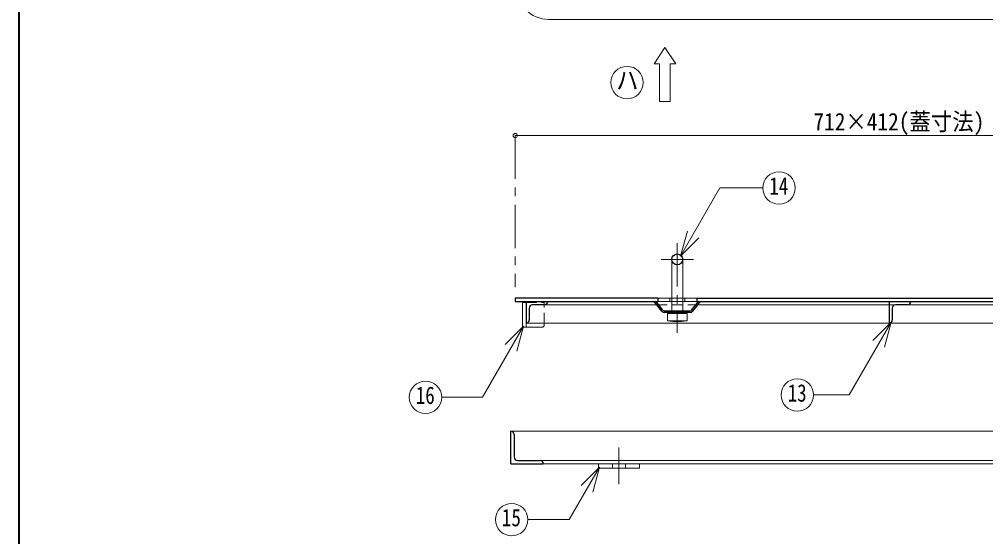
# Model space of a CAD drawing. Units: millimetres at full size, sheet at 1:8; details may follow other scales. Extents: x -1685 to 1555, y -1115 to 1133.
# Drawn here: x -1685 to -790, y 16 to 494 of the extents above; entities that cross this region are included whole.
import ezdxf
from ezdxf.enums import TextEntityAlignment as Align

# ---------------------------------------------------------------- set-up
doc = ezdxf.new("R2010")
doc.units = ezdxf.units.MM
doc.header["$LTSCALE"] = 8
doc.header["$PDMODE"] = 32
doc.header["$PDSIZE"] = 4
doc.linetypes.add('CHAIN1', pattern=[8, 5, -1, 1, -1])
doc.linetypes.add('DASHED1', pattern=[1.8, 1.2, -0.6])
doc.layers.add('0-0_ﾚｲﾔ1', color=4, linetype='Continuous', lineweight=9)
doc.styles.add('ＭＳ ゴシック', font='')
doc.styles.get('ＭＳ ゴシック').set_extended_font_data('MS Gothic')

msp = doc.modelspace()

# ---------------------------------------------------------------- linework, layer by layer
at = {"layer": '0-0_ﾚｲﾔ1', "color": 1, "lineweight": 40}
msp.add_line((-1684.576, -1114.982), (-1684.576, 1133.018), dxfattribs=at)
at = {"layer": '0-0_ﾚｲﾔ1', "color": 7, "lineweight": 18}
for p, q in [((-544.576, 494.018), (-1194.576, 494.018)), ((-1097.076, 453.018), (-1087.076, 468.018)), ((-1087.076, 468.018), (-1077.076, 453.018)), ((-1097.076, 453.018), (-1092.076, 453.018)), ((-1092.076, 453.018), (-1092.076, 418.018)), ((-1082.076, 453.018), (-1077.076, 453.018)), ((-1072.459, 275.062), (-1036.094, 338.047)), ((-996.388, 338.047), (-1036.094, 338.047)), ((-1072.459, 275.062), (-1066.247, 298.244)), ((-1072.459, 275.062), (-1055.488, 292.032)), ((-1080.576, 272.018), (-1080.576, 224.518)), ((-1070.576, 272.018), (-1070.576, 224.518)), ((-1093.576, 236.218), (-1082.576, 236.218)), ((-1082.576, 233.018), (-1093.576, 233.018)), ((-1082.576, 236.218), (-1082.576, 233.018)), ((-1068.576, 236.218), (-1057.576, 236.218)), ((-1068.576, 236.218), (-1068.576, 233.018)), ((-1057.576, 233.018), (-1068.576, 233.018)), ((-1215.576, 232.218), (-1218.776, 232.218)), ((-1218.776, 232.218), (-1218.776, 209.218)), ((-1066.576, 222.018), (-1084.576, 222.018)), ((-1084.576, 215.018), (-1084.576, 222.018)), ((-1079.576, 214.518), (-1084.576, 215.018)), ((-1066.576, 215.018), (-1084.576, 215.018)), ((-1080.576, 223.018), (-1080.576, 222.418)), ((-1075.576, 215.018), (-1079.576, 214.518)), ((-1075.576, 222.018), (-1075.576, 215.018)), ((-1071.576, 222.518), (-1066.576, 222.018)), ((-1070.576, 223.018), (-1070.576, 222.418)), ((-1066.576, 215.018), (-1066.576, 222.018)), ((-1217.813, 210.357), (-1255.859, 144.458)), ((-1217.813, 210.357), (-1234.783, 193.386)), ((-1217.813, 210.357), (-1224.024, 187.174)), ((-1215.576, 209.218), (-1218.776, 209.218)), ((-1215.576, 213.018), (-1215.576, 209.218)), ((-1071.576, 214.518), (-1079.576, 214.518)), ((-877.692, 213.959), (-916.583, 146.597)), ((-877.692, 213.959), (-894.662, 196.988)), ((-877.692, 213.959), (-883.903, 190.777)), ((-1293.632, 144.458), (-1255.859, 144.458)), ((-949.411, 146.597), (-916.583, 146.597)), ((-509.576, 113.018), (-1229.576, 113.018)), ((-1202.576, 86.018), (-536.576, 86.018)), ((-1199.576, 83.018), (-539.576, 83.018)), ((-1147.621, 79.855), (-1175.644, 31.317)), ((-1147.621, 79.855), (-1164.592, 62.884)), ((-1147.621, 79.855), (-1153.833, 56.673)), ((-1213.892, 31.317), (-1175.644, 31.317))]:
    msp.add_line(p, q, dxfattribs=at)
at = {"layer": '0-0_ﾚｲﾔ1'}
for p, q in [((-513.576, 386.518), (-1225.576, 386.518)), ((-1080.576, 236.218), (-1082.576, 236.218)), ((-1080.576, 233.018), (-1082.576, 233.018)), ((-1068.576, 236.218), (-1070.576, 236.218)), ((-1068.576, 233.018), (-1070.576, 233.018)), ((-1198.576, 230.018), (-1094.676, 230.018)), ((-1056.476, 230.018), (-879.576, 230.018)), ((-862.576, 230.018), (-682.676, 230.018)), ((-523.576, 213.018), (-1215.576, 213.018)), ((-1200.776, 209.218), (-1215.576, 209.218)), ((-1198.776, 211.218), (-1198.776, 213.018)), ((-1148.576, 79.018), (-1148.576, 83.018)), ((-1110.576, 79.018), (-1110.576, 83.018)), ((-1148.576, 79.018), (-1110.576, 79.018))]:
    msp.add_line(p, q, dxfattribs=at)
at = {"layer": '0-0_ﾚｲﾔ1', "linetype": 'CHAIN1'}
for p, q in [((-1225.576, 386.518), (-1225.576, 246.218)), ((-1075.576, 287.018), (-1075.576, 204.018)), ((-1060.576, 272.018), (-1090.576, 272.018)), ((-1129.576, 64.018), (-1129.576, 98.018))]:
    msp.add_line(p, q, dxfattribs=at)
at = {"layer": '0-0_ﾚｲﾔ1', "color": 5, "lineweight": 25}
for p, q in [((-1225.576, 236.218), (-1225.576, 233.018)), ((-1093.576, 236.218), (-1225.576, 236.218)), ((-1225.576, 233.018), (-1093.576, 233.018)), ((-1215.576, 233.018), (-1215.576, 213.018)), ((-1089.977, 224.144), (-1097.076, 233.018)), ((-1088.806, 225.081), (-1095.155, 233.018)), ((-1093.576, 236.218), (-1093.576, 233.018)), ((-1062.347, 225.081), (-1055.997, 233.018)), ((-1061.176, 224.144), (-1054.076, 233.018)), ((-1057.576, 236.218), (-681.576, 236.218)), ((-1057.576, 236.218), (-1057.576, 233.018)), ((-1057.576, 233.018), (-681.576, 233.018)), ((-879.576, 233.018), (-879.576, 213.018)), ((-1212.576, 227.018), (-1212.576, 216.018)), ((-1198.576, 230.018), (-1209.576, 230.018)), ((-1087.634, 224.518), (-1063.518, 224.518)), ((-876.576, 227.018), (-876.576, 216.018)), ((-862.576, 230.018), (-873.576, 230.018)), ((-1063.518, 223.018), (-1087.634, 223.018)), ((-1229.576, 83.018), (-1229.576, 113.018)), ((-1226.576, 110.018), (-1226.576, 89.018)), ((-1229.576, 83.018), (-1199.576, 83.018)), ((-1223.576, 86.018), (-1202.576, 86.018))]:
    msp.add_line(p, q, dxfattribs=at)
at = {"layer": '0-0_ﾚｲﾔ1', "linetype": 'DASHED1'}
for p, q in [((-1080.576, 236.218), (-1070.576, 236.218)), ((-1070.576, 233.018), (-1080.576, 233.018)), ((-1215.576, 232.218), (-1198.776, 232.218)), ((-1198.776, 213.018), (-1198.776, 232.218)), ((-1094.676, 230.018), (-1056.476, 230.018)), ((-1080.576, 224.518), (-1080.576, 223.018)), ((-1070.576, 224.518), (-1070.576, 223.018)), ((-879.576, 230.018), (-873.576, 230.018)), ((-1135.576, 79.018), (-1135.576, 83.018)), ((-1123.576, 79.018), (-1123.576, 83.018))]:
    msp.add_line(p, q, dxfattribs=at)
at = {"layer": '0-0_ﾚｲﾔ1', "color": 7, "linetype": 'DASHED1', "lineweight": 18}
for p, q in [((-1081.576, 224.518), (-1081.576, 223.018)), ((-1069.576, 224.518), (-1069.576, 223.018))]:
    msp.add_line(p, q, dxfattribs=at)
at = {"layer": '0-0_ﾚｲﾔ1', "color": 7, "lineweight": 18}
for points in [[(-1082.076, 453.018), (-1082.076, 418.018), (-1092.076, 418.018)], [(-1084.576, 222.018), (-1079.576, 222.518), (-1075.576, 222.018)], [(-1075.576, 222.018), (-1071.576, 222.518), (-1079.576, 222.518)], [(-1066.576, 215.018), (-1071.576, 214.518), (-1075.576, 215.018)]]:
    msp.add_lwpolyline(points, dxfattribs=at)
for centre in [(-1122.076, 435.518), (-981.388, 338.047), (-964.411, 146.597), (-1308.632, 144.458), (-1228.892, 31.317)]:
    msp.add_circle(centre, 15, dxfattribs=at)
at = {"layer": '0-0_ﾚｲﾔ1', "color": 5, "lineweight": 25}
msp.add_circle((-1075.576, 272.018), 5, dxfattribs=at)
at = {"layer": '0-0_ﾚｲﾔ1', "color": 7, "lineweight": 18}
msp.add_arc((-1194.576, 524.018), 30, 180, 270, dxfattribs=at)
at = {"layer": '0-0_ﾚｲﾔ1', "color": 5, "lineweight": 25}
for centre, radius, start, end in [((-1198.576, 233.018), 3, 270, 0), ((-862.576, 233.018), 3, 270, 0), ((-1209.576, 227.018), 3, 90, 180), ((-1087.634, 226.018), 3, 218.65981, 270), ((-1087.634, 226.018), 1.5, 218.65981, 270), ((-1063.518, 226.018), 1.5, 270, 321.34019), ((-1063.518, 226.018), 3, 270, 321.34019), ((-873.576, 227.018), 3, 90, 180), ((-1215.576, 216.018), 3, 270, 0), ((-879.576, 216.018), 3, 270, 0), ((-1229.576, 110.018), 3, 0, 90), ((-1223.576, 89.018), 3, 180, 270), ((-1202.576, 83.018), 3, 0, 90)]:
    msp.add_arc(centre, radius, start, end, dxfattribs=at)
at = {"layer": '0-0_ﾚｲﾔ1'}
msp.add_arc((-1200.776, 211.218), 2, 270, 0, dxfattribs=at)
at = {"layer": '0-0_ﾚｲﾔ1', "color": 1}
msp.add_point((-1225.576, 386.518), dxfattribs=at)

# ---------------------------------------------------------------- texts
at = {"layer": '0-0_ﾚｲﾔ1', "color": 7, "style": 'ＭＳ ゴシック'}
for s, height, width, p in [('ハ', 17.6, 0.85, (-1132.076, 423.518)), ('712×412(蓋寸法)', 16.13, 0.9, (-949.576, 386.518)), ('14', 16.13, 0.8, (-990.388, 327.047)), ('16', 16.13, 0.8, (-1317.632, 133.458)), ('13', 16.13, 0.8, (-973.411, 135.597)), ('15', 16.13, 0.8, (-1237.892, 20.317))]:
    msp.add_text(s, height=height, dxfattribs=dict(at, width=width)).set_placement(p, align=Align.BOTTOM_LEFT)

doc.saveas('drawing.dxf')
